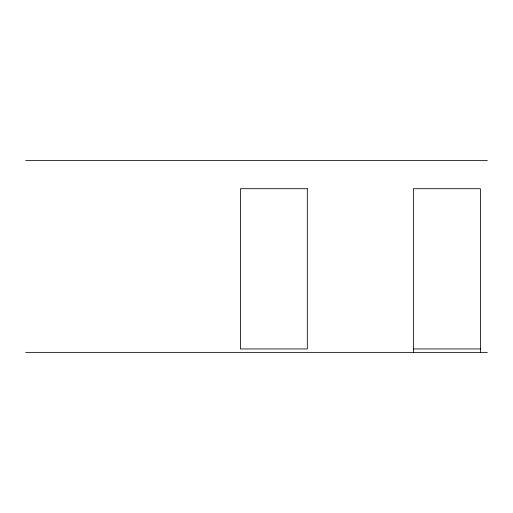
<?xml version="1.0" encoding="UTF-8"?>
<svg xmlns="http://www.w3.org/2000/svg" width="513" height="513" viewBox="0 0 513 513"><rect width="100%" height="100%" fill="white"/><g stroke="black" fill="none" stroke-linecap="round" stroke-linejoin="round"><path stroke-width="0.77" d="M25.65 160.627L487.35 160.627M413.382 348.949L480.392 348.949M25.65 352.373L487.35 352.373M480.392 352.373L480.392 188.707L413.382 188.707L413.382 352.373M307.319 188.707L240.411 188.707L240.411 348.949L307.319 348.949L307.319 188.707"/></g></svg>
